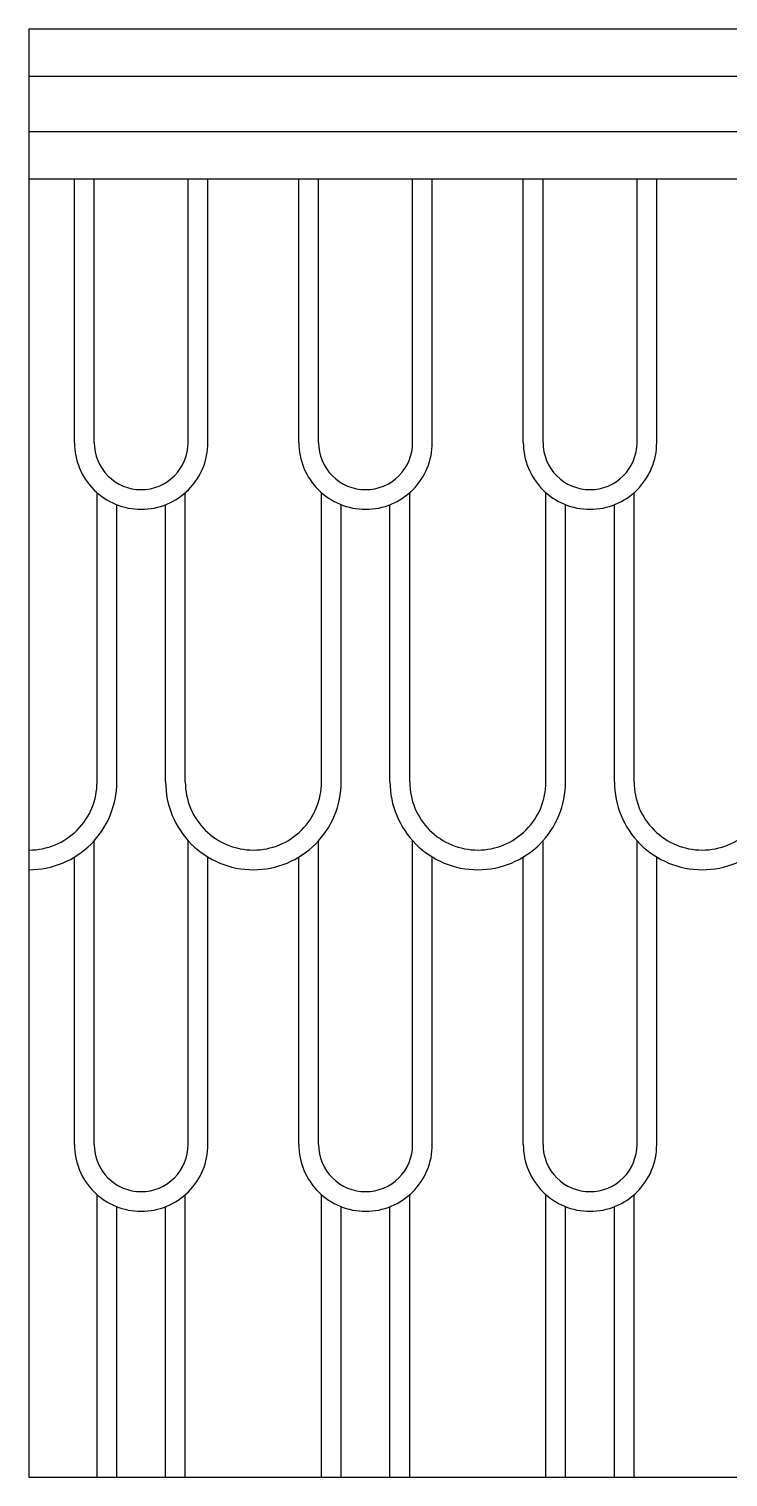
# Model space of a CAD drawing. Extents: x -111 to 2985, y -118 to 122.
# Drawn here: x -23.38 to -5.66, y 84.84 to 121.56 of the extents above; entities that cross this region are included whole.
import ezdxf

# ---------------------------------------------------------------- set-up
doc = ezdxf.new("R2010")
doc.units = 0
doc.layers.add('LAYER_03', color=5, linetype='CONTINUOUS')

msp = doc.modelspace()

# ---------------------------------------------------------------- linework, layer by layer
at = {"layer": 'LAYER_03'}
for points in [[(-23.377, 121.562), (-23.377, 84.838), (10.751, 84.838)], [(-23.377, 121.562), (10.751, 121.562)], [(-23.377, 120.362), (10.751, 120.362)], [(-23.377, 118.962), (10.751, 118.962)], [(-23.377, 117.762), (10.751, 117.762)], [(-22.225, 111.072), (-22.225, 117.762)], [(-21.725, 111.072), (-21.725, 117.762)], [(-19.342, 111.072), (-19.342, 117.762)], [(-18.842, 111.072), (-18.842, 117.762)], [(-16.537, 111.072), (-16.537, 117.762)], [(-16.037, 111.072), (-16.037, 117.762)], [(-13.654, 111.072), (-13.654, 117.762)], [(-13.154, 111.072), (-13.154, 117.762)], [(-10.848, 111.072), (-10.848, 117.762)], [(-10.348, 111.072), (-10.348, 117.762)], [(-7.966, 111.072), (-7.966, 117.762)], [(-7.466, 111.072), (-7.466, 117.762)], [(-21.652, 102.465), (-21.652, 109.803)], [(-21.152, 102.465), (-21.152, 109.497)], [(-19.915, 102.465), (-19.915, 109.497)], [(-19.415, 102.465), (-19.415, 109.803)], [(-15.964, 102.465), (-15.964, 109.803)], [(-15.464, 102.465), (-15.464, 109.497)], [(-14.227, 102.465), (-14.227, 109.497)], [(-13.727, 102.465), (-13.727, 109.803)], [(-10.276, 102.465), (-10.276, 109.803)], [(-9.776, 102.465), (-9.776, 109.497)], [(-8.539, 102.465), (-8.539, 109.497)], [(-8.039, 102.465), (-8.039, 109.803)], [(-21.725, 93.268), (-21.725, 100.974)], [(-19.342, 93.268), (-19.342, 100.974)], [(-16.037, 93.268), (-16.037, 100.974)], [(-13.654, 93.268), (-13.654, 100.974)], [(-10.348, 93.268), (-10.348, 100.974)], [(-7.966, 93.268), (-7.966, 100.974)], [(-22.225, 93.268), (-22.225, 100.561)], [(-18.842, 93.268), (-18.842, 100.561)], [(-16.537, 93.268), (-16.537, 100.561)], [(-13.154, 93.268), (-13.154, 100.561)], [(-10.848, 93.268), (-10.848, 100.561)], [(-7.466, 93.268), (-7.466, 100.561)], [(-21.652, 84.838), (-21.652, 91.999)], [(-19.415, 84.838), (-19.415, 91.999)], [(-15.964, 84.838), (-15.964, 91.999)], [(-13.727, 84.838), (-13.727, 91.999)], [(-10.276, 84.838), (-10.276, 91.999)], [(-8.039, 84.838), (-8.039, 91.999)], [(-21.152, 84.838), (-21.152, 91.694)], [(-19.915, 84.838), (-19.915, 91.694)], [(-15.464, 84.838), (-15.464, 91.694)], [(-14.227, 84.838), (-14.227, 91.694)], [(-9.776, 84.838), (-9.776, 91.694)], [(-8.539, 84.838), (-8.539, 91.694)]]:
    msp.add_lwpolyline(points, dxfattribs=at)
for points in [[(-22.225, 111.072, 0.414214), (-20.533, 109.38)], [(-21.725, 111.072, 0.414214), (-20.533, 109.88)], [(-20.533, 109.38, 0.414214), (-18.842, 111.072)], [(-20.533, 109.88, 0.414214), (-19.342, 111.072)], [(-16.537, 111.072, 0.414214), (-14.845, 109.38)], [(-16.037, 111.072, 0.414214), (-14.845, 109.88)], [(-14.845, 109.38, 0.414214), (-13.154, 111.072)], [(-14.845, 109.88, 0.414214), (-13.654, 111.072)], [(-10.848, 111.072, 0.414214), (-9.157, 109.38)], [(-10.348, 111.072, 0.414214), (-9.157, 109.88)], [(-9.157, 109.38, 0.414214), (-7.466, 111.072)], [(-9.157, 109.88, 0.414214), (-7.966, 111.072)], [(-23.377, 100.239, 0.414214), (-21.152, 102.465)], [(-23.377, 100.739, 0.414214), (-21.652, 102.465)], [(-19.915, 102.465, 0.414214), (-17.689, 100.239)], [(-19.415, 102.465, 0.414214), (-17.689, 100.739)], [(-17.689, 100.739, 0.414214), (-15.964, 102.465)], [(-17.689, 100.239, 0.414214), (-15.464, 102.465)], [(-14.227, 102.465, 0.414214), (-12.001, 100.239)], [(-13.727, 102.465, 0.414214), (-12.001, 100.739)], [(-12.001, 100.239, 0.414214), (-9.776, 102.465)], [(-12.001, 100.739, 0.414214), (-10.276, 102.465)], [(-8.539, 102.465, 0.414214), (-6.313, 100.239)], [(-8.039, 102.465, 0.414214), (-6.313, 100.739)], [(-6.313, 100.739, 0.414214), (-4.588, 102.465)], [(-6.313, 100.239, 0.414214), (-4.088, 102.465)], [(-22.225, 93.268, 0.414214), (-20.533, 91.577)], [(-21.725, 93.268, 0.414214), (-20.533, 92.077)], [(-20.533, 91.577, 0.414214), (-18.842, 93.268)], [(-20.533, 92.077, 0.414214), (-19.342, 93.268)], [(-16.537, 93.268, 0.414214), (-14.845, 91.577)], [(-16.037, 93.268, 0.414214), (-14.845, 92.077)], [(-14.845, 91.577, 0.414214), (-13.154, 93.268)], [(-14.845, 92.077, 0.414214), (-13.654, 93.268)], [(-10.848, 93.268, 0.414214), (-9.157, 91.577)], [(-10.348, 93.268, 0.414214), (-9.157, 92.077)], [(-9.157, 91.577, 0.414214), (-7.466, 93.268)], [(-9.157, 92.077, 0.414214), (-7.966, 93.268)]]:
    msp.add_lwpolyline(points, format="xyb", dxfattribs=at)

doc.saveas('drawing.dxf')
